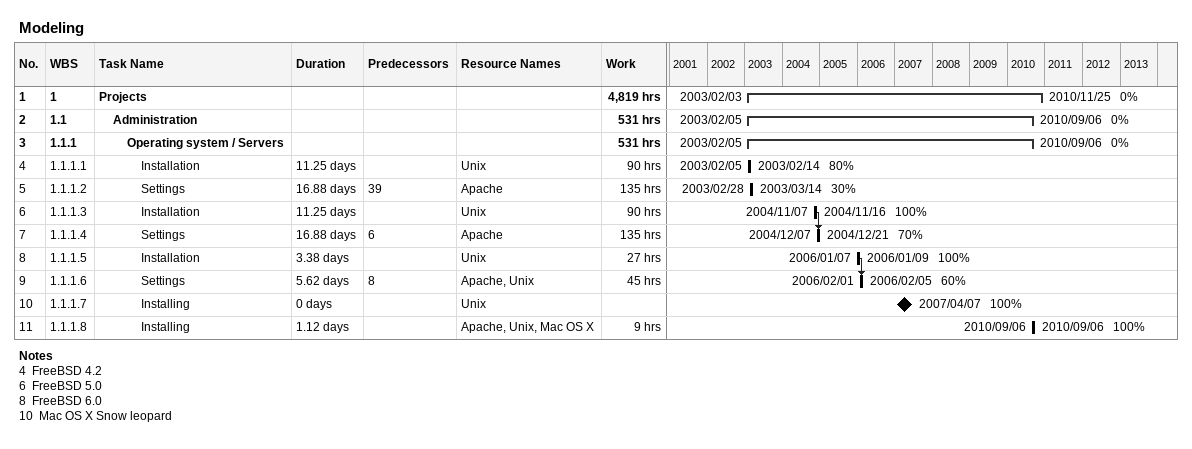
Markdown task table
Modeling

| ID | WBS | Task | Duration | Start | Finish | Predecessors | Resources | % complete | Work (h) |
|---|---|---|---|---|---|---|---|---|---|
| 1 | 1 | **Projects** |  | 2003-02-03 | 2010-11-25 |  |  | 0 | 4819 |
| 2 | 1.1 | **Administration** |  | 2003-02-05 | 2010-09-06 |  |  | 0 | 531 |
| 3 | 1.1.1 | **Operating system / Servers** |  | 2003-02-05 | 2010-09-06 |  |  | 0 | 531 |
| 4 | 1.1.1.1 | Installation | 11.25d | 2003-02-05 | 2003-02-14 |  | Unix | 80 | 90 |
| 5 | 1.1.1.2 | Settings | 16.88d | 2003-02-28 | 2003-03-14 | 39 | Apache | 30 | 135 |
| 6 | 1.1.1.3 | Installation | 11.25d | 2004-11-07 | 2004-11-16 |  | Unix | 100 | 90 |
| 7 | 1.1.1.4 | Settings | 16.88d | 2004-12-07 | 2004-12-21 | 6 | Apache | 70 | 135 |
| 8 | 1.1.1.5 | Installation | 3.38d | 2006-01-07 | 2006-01-09 |  | Unix | 100 | 27 |
| 9 | 1.1.1.6 | Settings | 5.62d | 2006-02-01 | 2006-02-05 | 8 | Apache, Unix | 60 | 45 |
| 10 | 1.1.1.7 | Installing | 0d | 2007-04-07 | 2007-04-07 |  | Unix | 100 |  |
| 11 | 1.1.1.8 | Installing | 1.12d | 2010-09-06 | 2010-09-06 |  | Apache, Unix, Mac OS X | 100 | 9 |

Notes
- 4: FreeBSD 4.2
- 6: FreeBSD 5.0
- 8: FreeBSD 6.0
- 10: Mac OS X Snow leopard
